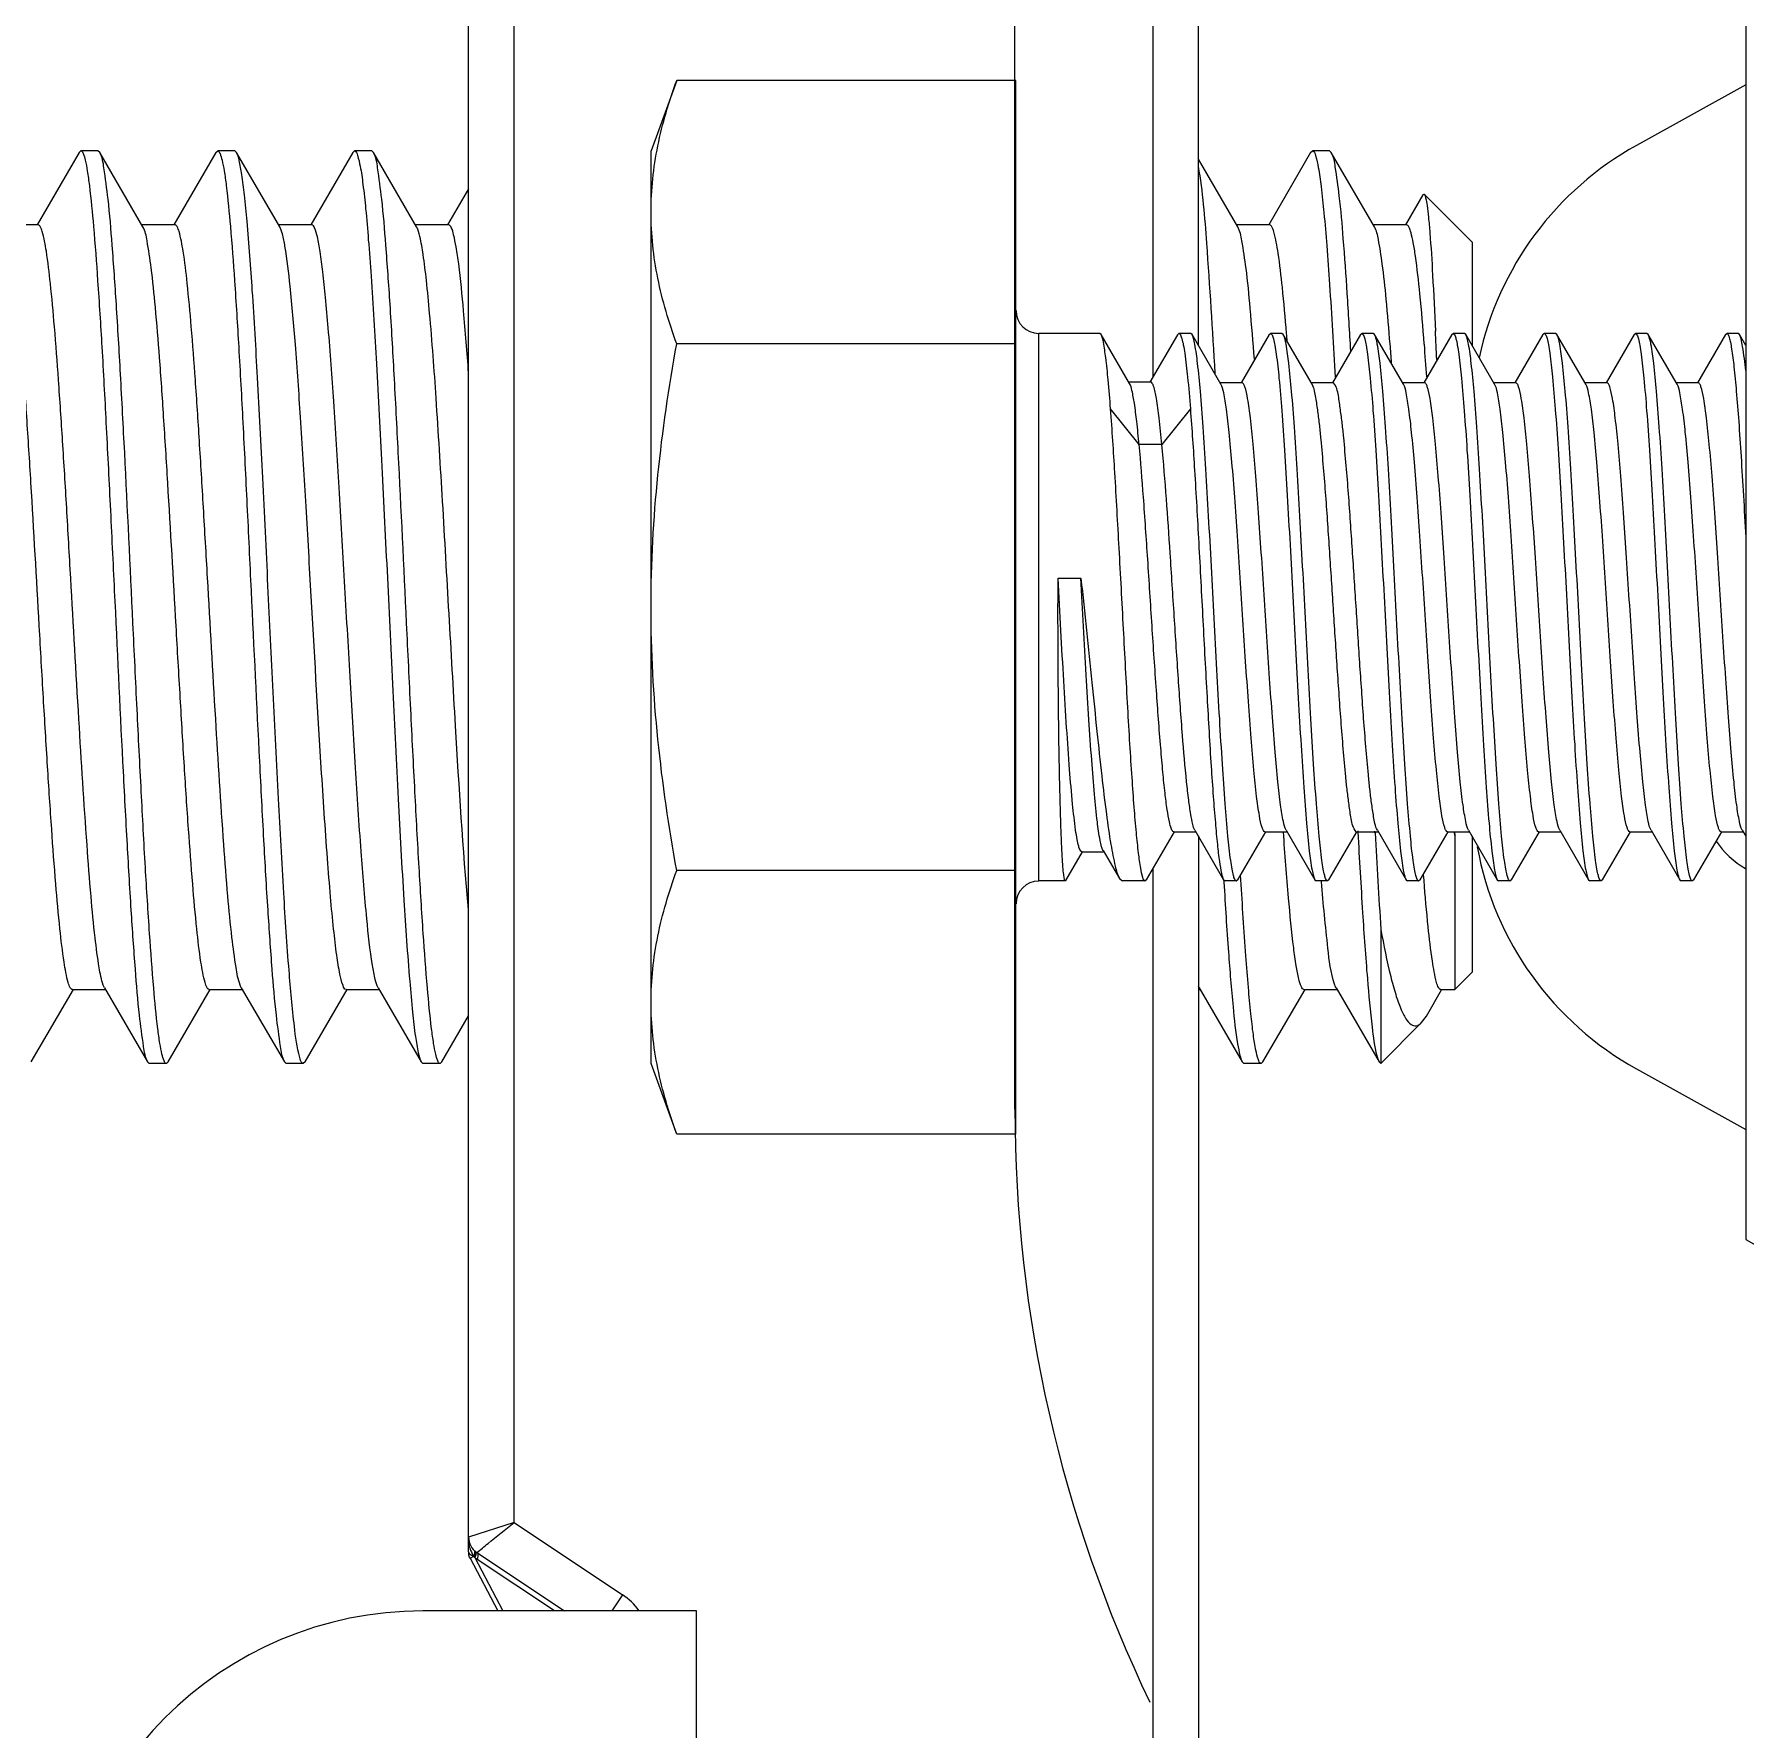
# Model space of a CAD drawing. Extents: x 27938 to 650306, y -92720 to 1524912.
# Drawn here: x 297421.3 to 297588.3, y 822483.6 to 822649 of the extents above; entities that cross this region are included whole.
import ezdxf

# ---------------------------------------------------------------- set-up
doc = ezdxf.new("R2010")
doc.units = 0
doc.header["$LTSCALE"] = 1000
doc.header["$MEASUREMENT"] = 0

msp = doc.modelspace()

# ---------------------------------------------------------------- linework, layer by layer
at = {"linetype": 'Continuous'}
for p, q in [((297534.89, 822618.6), (297534.89, 822744.34)), ((297516.99, 822544.12), (297516.99, 822716.43)), ((297530.44, 822699.85), (297530.44, 822615.51)), ((297463.71, 822500.97), (297463.71, 822683.77)), ((297468.16, 822503.82), (297468.16, 822682.34)), ((297588.27, 822654.73), (297588.27, 822531.44)), ((297484.01, 822644.45), (297481.5, 822637.57)), ((297517.09, 822644.45), (297484.01, 822644.45)), ((297517.09, 822541.71), (297517.09, 822644.45)), ((297588.27, 822644.02), (297577.62, 822638.11)), ((297425.72, 822637.42), (297421.63, 822630.36)), ((297425.72, 822637.42), (297425.89, 822637.57)), ((297427.56, 822637.57), (297425.89, 822637.57)), ((297427.56, 822637.57), (297425.89, 822637.57)), ((297425.89, 822637.57), (297425.92, 822637.57)), ((297427.74, 822637.42), (297427.56, 822637.57)), ((297431.95, 822630.18), (297427.74, 822637.42)), ((297439.06, 822637.42), (297434.97, 822630.36)), ((297439.06, 822637.42), (297439.24, 822637.57)), ((297440.91, 822637.57), (297439.24, 822637.57)), ((297440.91, 822637.57), (297439.24, 822637.57)), ((297439.24, 822637.57), (297439.26, 822637.57)), ((297441.08, 822637.42), (297440.91, 822637.57)), ((297445.29, 822630.18), (297441.08, 822637.42)), ((297452.41, 822637.42), (297448.32, 822630.36)), ((297452.41, 822637.42), (297452.58, 822637.57)), ((297454.26, 822637.57), (297452.58, 822637.57)), ((297454.26, 822637.57), (297452.58, 822637.57)), ((297452.58, 822637.57), (297452.61, 822637.57)), ((297454.43, 822637.42), (297454.26, 822637.57)), ((297458.64, 822630.18), (297454.43, 822637.42)), ((297481.5, 822548.59), (297481.5, 822637.57)), ((297538.72, 822630.18), (297534.89, 822636.77)), ((297545.83, 822637.42), (297541.74, 822630.36)), ((297545.83, 822637.42), (297546.01, 822637.57)), ((297547.68, 822637.57), (297546.01, 822637.57)), ((297547.68, 822637.57), (297546.01, 822637.57)), ((297546.01, 822637.57), (297546.03, 822637.57)), ((297547.85, 822637.42), (297547.68, 822637.57)), ((297552.06, 822630.18), (297547.85, 822637.42)), ((297463.71, 822633.88), (297461.66, 822630.36)), ((297556.79, 822633.29), (297555.09, 822630.36)), ((297556.79, 822633.29), (297556.91, 822633.34)), ((297561.58, 822628.67), (297556.91, 822633.34)), ((297421.73, 822630.36), (297418.5, 822630.36)), ((297435.08, 822630.36), (297431.84, 822630.36)), ((297448.42, 822630.36), (297445.19, 822630.36)), ((297461.77, 822630.36), (297458.54, 822630.36)), ((297541.85, 822630.36), (297538.61, 822630.36)), ((297555.19, 822630.36), (297551.96, 822630.36)), ((297561.58, 822628.67), (297561.58, 822618.6)), ((297525.28, 822619.77), (297519.32, 822619.77)), ((297525.28, 822619.77), (297519.32, 822619.77)), ((297519.32, 822566.39), (297519.32, 822619.77)), ((297525.39, 822619.68), (297525.28, 822619.77)), ((297532.84, 822619.64), (297532.99, 822619.77)), ((297534.14, 822619.77), (297532.99, 822619.77)), ((297534.14, 822619.77), (297532.99, 822619.77)), ((297534.27, 822619.66), (297534.14, 822619.77)), ((297541.79, 822619.66), (297541.92, 822619.77)), ((297543.04, 822619.77), (297541.92, 822619.77)), ((297543.04, 822619.77), (297541.92, 822619.77)), ((297543.17, 822619.66), (297543.04, 822619.77)), ((297550.69, 822619.66), (297550.82, 822619.77)), ((297551.94, 822619.77), (297550.82, 822619.77)), ((297551.94, 822619.77), (297550.82, 822619.77)), ((297552.07, 822619.66), (297551.94, 822619.77)), ((297559.59, 822619.66), (297559.72, 822619.77)), ((297560.83, 822619.77), (297559.72, 822619.77)), ((297560.83, 822619.77), (297559.72, 822619.77)), ((297560.96, 822619.66), (297560.83, 822619.77)), ((297568.49, 822619.66), (297568.59, 822619.77)), ((297568.59, 822619.77), (297568.62, 822619.77)), ((297569.73, 822619.77), (297568.62, 822619.77)), ((297569.73, 822619.77), (297568.62, 822619.77)), ((297569.86, 822619.66), (297569.73, 822619.77)), ((297577.38, 822619.66), (297577.51, 822619.77)), ((297578.63, 822619.77), (297577.51, 822619.77)), ((297578.63, 822619.77), (297577.51, 822619.77)), ((297578.76, 822619.66), (297578.63, 822619.77)), ((297586.28, 822619.66), (297586.41, 822619.77)), ((297587.53, 822619.77), (297586.41, 822619.77)), ((297587.53, 822619.77), (297586.41, 822619.77)), ((297587.66, 822619.66), (297587.53, 822619.77)), ((297517.09, 822618.77), (297484.01, 822618.77)), ((297528.18, 822614.9), (297525.39, 822619.68)), ((297532.84, 822619.64), (297530.16, 822615.04)), ((297537.08, 822614.83), (297534.27, 822619.66)), ((297541.79, 822619.66), (297539.07, 822614.97)), ((297545.98, 822614.83), (297543.17, 822619.66)), ((297550.69, 822619.66), (297547.97, 822614.97)), ((297554.88, 822614.83), (297552.07, 822619.66)), ((297559.59, 822619.66), (297556.87, 822614.97)), ((297563.78, 822614.83), (297560.96, 822619.66)), ((297568.49, 822619.66), (297565.76, 822614.97)), ((297572.67, 822614.83), (297569.86, 822619.66)), ((297577.38, 822619.66), (297574.66, 822614.97)), ((297581.57, 822614.83), (297578.76, 822619.66)), ((297586.28, 822619.66), (297583.56, 822614.97)), ((297588.27, 822618.6), (297587.66, 822619.66)), ((297530.24, 822615.04), (297528.1, 822615.04)), ((297539.15, 822614.97), (297537, 822614.97)), ((297548.05, 822614.97), (297545.9, 822614.97)), ((297556.95, 822614.97), (297554.8, 822614.97)), ((297565.84, 822614.97), (297563.7, 822614.97)), ((297574.74, 822614.97), (297572.59, 822614.97)), ((297583.64, 822614.97), (297581.49, 822614.97)), ((297529.11, 822608.94), (297526.32, 822612.42)), ((297534.1, 822612.42), (297531.33, 822608.94)), ((297531.33, 822608.94), (297529.11, 822608.94)), ((297521.21, 822595.91), (297523.43, 822595.91)), ((297534.54, 822571.33), (297537.35, 822566.5)), ((297543.44, 822571.33), (297546.24, 822566.5)), ((297552.34, 822571.33), (297555.14, 822566.5)), ((297561.24, 822571.33), (297564.04, 822566.5)), ((297570.13, 822571.33), (297572.94, 822566.5)), ((297579.03, 822571.33), (297581.83, 822566.5)), ((297587.93, 822571.33), (297588.27, 822570.74)), ((297529.82, 822566.5), (297532.56, 822571.19)), ((297532.48, 822571.19), (297534.62, 822571.19)), ((297534.89, 822570.74), (297534.89, 822441.82)), ((297538.72, 822566.5), (297541.45, 822571.19)), ((297541.37, 822571.19), (297543.52, 822571.19)), ((297547.62, 822566.5), (297550.35, 822571.19)), ((297550.27, 822571.19), (297552.42, 822571.19)), ((297550.43, 822571.26), (297550.44, 822571.13)), ((297552.11, 822571.09), (297552.11, 822571.24)), ((297556.51, 822566.5), (297559.25, 822571.19)), ((297559.17, 822571.19), (297561.32, 822571.19)), ((297559.89, 822570.82), (297559.86, 822571.17)), ((297559.87, 822571.2), (297559.89, 822570.82)), ((297559.89, 822570.82), (297559.89, 822555.8)), ((297561.58, 822570.74), (297561.58, 822557.49)), ((297565.41, 822566.5), (297568.15, 822571.19)), ((297568.07, 822571.19), (297570.21, 822571.19)), ((297574.31, 822566.5), (297577.04, 822571.19)), ((297576.96, 822571.19), (297579.11, 822571.19)), ((297583.21, 822566.5), (297585.94, 822571.19)), ((297585.86, 822571.19), (297588.01, 822571.19)), ((297521.95, 822566.42), (297523.59, 822569.24)), ((297523.51, 822569.24), (297525.66, 822569.24)), ((297525.59, 822569.37), (297527.19, 822566.63)), ((297517.09, 822567.4), (297484.01, 822567.4)), ((297521.91, 822566.39), (297519.32, 822566.39)), ((297521.91, 822566.39), (297519.32, 822566.39)), ((297521.95, 822566.42), (297521.91, 822566.39)), ((297527.19, 822566.63), (297527.47, 822566.39)), ((297529.69, 822566.39), (297527.47, 822566.39)), ((297529.69, 822566.39), (297527.47, 822566.39)), ((297529.82, 822566.5), (297529.69, 822566.39)), ((297530.44, 822567.56), (297530.44, 822437.38)), ((297537.35, 822566.5), (297537.48, 822566.39)), ((297537.36, 822566.49), (297537.37, 822566.38)), ((297537.37, 822566.38), (297537.37, 822566.26)), ((297538.59, 822566.39), (297537.48, 822566.39)), ((297538.59, 822566.39), (297537.48, 822566.39)), ((297538.72, 822566.5), (297538.59, 822566.39)), ((297539.03, 822566.49), (297539, 822566.94)), ((297546.24, 822566.5), (297546.37, 822566.39)), ((297547.49, 822566.39), (297546.37, 822566.39)), ((297547.49, 822566.39), (297546.37, 822566.39)), ((297546.88, 822566.31), (297546.88, 822566.39)), ((297547.62, 822566.5), (297547.49, 822566.39)), ((297555.14, 822566.5), (297555.27, 822566.39)), ((297556.38, 822566.39), (297555.27, 822566.39)), ((297556.38, 822566.39), (297555.27, 822566.39)), ((297556.51, 822566.5), (297556.38, 822566.39)), ((297556.89, 822566.42), (297556.84, 822566.97)), ((297564.04, 822566.5), (297564.17, 822566.39)), ((297565.28, 822566.39), (297564.17, 822566.39)), ((297565.28, 822566.39), (297564.17, 822566.39)), ((297565.41, 822566.5), (297565.28, 822566.39)), ((297572.94, 822566.5), (297573.07, 822566.39)), ((297574.18, 822566.39), (297573.07, 822566.39)), ((297574.18, 822566.39), (297573.07, 822566.39)), ((297574.31, 822566.5), (297574.18, 822566.39)), ((297581.83, 822566.5), (297581.96, 822566.39)), ((297583.08, 822566.39), (297581.96, 822566.39)), ((297583.08, 822566.39), (297581.96, 822566.39)), ((297583.21, 822566.5), (297583.08, 822566.39)), ((297552.68, 822561.66), (297552.68, 822548.59)), ((297561.58, 822557.49), (297559.89, 822555.8)), ((297421.06, 822548.74), (297425.17, 822555.8)), ((297425.07, 822555.8), (297428.3, 822555.8)), ((297428.19, 822555.98), (297428.08, 822556.23)), ((297428.19, 822555.98), (297432.39, 822548.75)), ((297434.41, 822548.74), (297438.52, 822555.8)), ((297438.41, 822555.8), (297441.65, 822555.8)), ((297441.54, 822555.98), (297441.42, 822556.24)), ((297441.54, 822555.98), (297445.74, 822548.75)), ((297447.76, 822548.74), (297451.86, 822555.8)), ((297451.76, 822555.8), (297454.99, 822555.8)), ((297454.89, 822555.98), (297459.08, 822548.75)), ((297534.96, 822555.98), (297534.89, 822556.14)), ((297534.89, 822555.8), (297535.07, 822555.8)), ((297534.96, 822555.98), (297539.16, 822548.75)), ((297541.18, 822548.74), (297545.29, 822555.8)), ((297545.18, 822555.8), (297548.42, 822555.8)), ((297548.31, 822555.98), (297552.51, 822548.75)), ((297557.12, 822553.2), (297558.61, 822555.76)), ((297558.53, 822555.8), (297559.89, 822555.8)), ((297558.61, 822555.76), (297558.63, 822555.8)), ((297461.1, 822548.74), (297463.71, 822553.22)), ((297556.66, 822552.57), (297557.12, 822553.2)), ((297556.66, 822552.57), (297552.68, 822548.59)), ((297432.39, 822548.75), (297432.56, 822548.59)), ((297434.24, 822548.59), (297432.56, 822548.59)), ((297434.24, 822548.59), (297432.56, 822548.59)), ((297434.24, 822548.59), (297434.21, 822548.6)), ((297434.41, 822548.74), (297434.24, 822548.59)), ((297445.74, 822548.75), (297445.91, 822548.59)), ((297447.58, 822548.59), (297445.91, 822548.59)), ((297447.58, 822548.59), (297445.91, 822548.59)), ((297447.76, 822548.74), (297447.58, 822548.59)), ((297459.08, 822548.75), (297459.26, 822548.59)), ((297460.93, 822548.59), (297459.26, 822548.59)), ((297460.93, 822548.59), (297459.26, 822548.59)), ((297460.93, 822548.59), (297460.9, 822548.6)), ((297461.1, 822548.74), (297460.93, 822548.59)), ((297484.01, 822541.71), (297481.5, 822548.59)), ((297539.16, 822548.75), (297539.33, 822548.59)), ((297541.01, 822548.59), (297539.33, 822548.59)), ((297541.01, 822548.59), (297539.33, 822548.59)), ((297541.01, 822548.59), (297540.98, 822548.6)), ((297541.18, 822548.74), (297541.01, 822548.59)), ((297552.51, 822548.75), (297552.68, 822548.59)), ((297577.62, 822548.05), (297588.27, 822542.15)), ((297517.09, 822541.71), (297484.01, 822541.71)), ((297588.27, 822531.44), (297695.04, 822469.79)), ((297468.16, 822503.82), (297463.71, 822502.39)), ((297468.16, 822503.82), (297478.73, 822496.77)), ((297463.86, 822500.34), (297464.22, 822500.53)), ((297463.86, 822500.34), (297466.57, 822495.21)), ((297463.99, 822500.64), (297464.07, 822500.6)), ((297464.07, 822500.6), (297464.18, 822500.56)), ((297464.28, 822500.8), (297464.18, 822500.56)), ((297464.22, 822500.53), (297464.18, 822500.56)), ((297464.31, 822500.77), (297464.22, 822500.53)), ((297464.31, 822500.41), (297464.22, 822500.53)), ((297464.4, 822500.68), (297464.31, 822500.41)), ((297464.31, 822500.41), (297467.06, 822495.21)), ((297464.5, 822500.91), (297473.05, 822495.21)), ((297464.62, 822500.53), (297464.56, 822500.22)), ((297472.08, 822495.21), (297464.56, 822500.22)), ((297478.73, 822496.77), (297477.69, 822495.21)), ((297485.95, 822495.21), (297459.26, 822495.21)), ((297485.95, 822472.97), (297485.95, 822495.21))]:
    msp.add_line(p, q, dxfattribs=at)
for centre, radius, start, end in [((297592.72, 822610.88), 31.14, 119, 167.8939), ((296809.19, 822575.46), 741.78, 3.29205, 3.72682), ((297519.32, 822622), 2.22, 180, 270), ((297532.99, 822619.69), 0.0861, 84.1854, 89.9947), ((297541.92, 822619.7), 0.076, 79.0043, 89.9604), ((297213.23, 822592.82), 331.36, 4.5387, 4.6656), ((297550.82, 822619.7), 0.0761, 78.9113, 89.9594), ((296666.59, 822579.21), 892.35, 2.44216, 2.62087), ((297559.72, 822619.7), 0.076, 78.9914, 89.9603), ((297577.51, 822619.7), 0.076, 78.9891, 89.9603), ((297586.41, 822619.7), 0.076, 78.9741, 89.9601), ((297140.15, 822586.31), 414.71, 4.2321, 4.4817), ((297106.47, 822583.48), 451.83, 4.0698, 4.4728), ((298262.56, 822609.12), 711.46, 183.06383, 183.82448), ((297592.72, 822575.29), 31.14, 190.3451, 241), ((297592.72, 822575.29), 8.9, 214.3268, 239.8898), ((297519.32, 822564.16), 2.22, 90, 180), ((297529.69, 822566.47), 0.0759, 259.6399, 269.9669), ((297538.59, 822566.47), 0.076, 259.2241, 269.9627), ((297547.49, 822566.47), 0.076, 259.0953, 269.9614), ((297556.38, 822566.47), 0.076, 259.2557, 269.963), ((297565.28, 822566.47), 0.076, 259.0989, 269.9614), ((297574.18, 822566.47), 0.076, 259.2688, 269.9632), ((297583.08, 822566.47), 0.076, 259.1048, 269.9615), ((297650.53, 822544.12), 133.54, 180, 205.649), ((297465.49, 822502.39), 1.78, 180, 236.3099), ((297464.35, 822501.37), 0.82, 235.7183, 238.8209), ((297466.8, 822502.13), 3.05, 200.3577, 204.6837), ((297464.44, 822501.52), 0.99, 238.8616, 242.9131), ((297466.52, 822502), 2.74, 204.7071, 208.0118), ((297466.31, 822501.89), 2.51, 208.005, 212.0404), ((297466.28, 822502.8), 3.1, 230.5794, 236.3228), ((297475.27, 822491.59), 6.23, 35.8764, 56.3099), ((297459.26, 822459.62), 35.59, 90, 180)]:
    msp.add_arc(centre, radius, start, end, dxfattribs=at)
for points, knots in [([(297481.5, 822631.61), (297481.5, 822633.77), (297481.98, 822638.16), (297483.25, 822642.37), (297484.01, 822644.45)], [0, 0, 0, 0, 0.493589, 1, 1, 1, 1]), ([(297425.92, 822637.57), (297426.02, 822637.54), (297426.19, 822637.18), (297426.36, 822636.56), (297426.55, 822635.49), (297426.84, 822633.35), (297427.18, 822629.77), (297427.57, 822624.53), (297427.97, 822618.15), (297428.36, 822610.86), (297428.76, 822602.93), (297429.29, 822591.91), (297429.8, 822581.01), (297430.35, 822570.64), (297430.74, 822563.89), (297431.14, 822558.2), (297431.49, 822553.74), (297431.91, 822550.77), (297432.13, 822549.19), (297432.39, 822548.75)], [0, 0, 0, 0, 0.003611, 0.011258, 0.023209, 0.039422, 0.084107, 0.143792, 0.216356, 0.299194, 0.389317, 0.483473, 0.670291, 0.756211, 0.832929, 0.897688, 0.948175, 0.982622, 1, 1, 1, 1]), ([(297434.21, 822548.6), (297434.11, 822548.62), (297433.94, 822548.98), (297433.77, 822549.6), (297433.57, 822550.67), (297433.28, 822552.81), (297432.94, 822556.39), (297432.56, 822561.63), (297432.16, 822568.01), (297431.77, 822575.3), (297431.37, 822583.24), (297430.84, 822594.26), (297430.33, 822605.16), (297429.78, 822615.53), (297429.39, 822622.28), (297428.99, 822627.97), (297428.64, 822632.42), (297428.21, 822635.4), (297428, 822636.97), (297427.74, 822637.42)], [0, 0, 0, 0, 0.003604, 0.011244, 0.023189, 0.039398, 0.084082, 0.143773, 0.216344, 0.299191, 0.38933, 0.483504, 0.670341, 0.756264, 0.832985, 0.897741, 0.948217, 0.982646, 1, 1, 1, 1]), ([(297439.26, 822637.57), (297439.37, 822637.54), (297439.53, 822637.18), (297439.7, 822636.56), (297439.9, 822635.49), (297440.19, 822633.35), (297440.53, 822629.78), (297440.92, 822624.53), (297441.31, 822618.15), (297441.71, 822610.86), (297442.1, 822602.93), (297442.63, 822591.91), (297443.15, 822581.01), (297443.69, 822570.64), (297444.08, 822563.89), (297444.48, 822558.2), (297444.84, 822553.75), (297445.26, 822550.77), (297445.48, 822549.19), (297445.74, 822548.75)], [0, 0, 0, 0, 0.003611, 0.011257, 0.023207, 0.039418, 0.084101, 0.143787, 0.21635, 0.299185, 0.389306, 0.483463, 0.670281, 0.756199, 0.832917, 0.897679, 0.948171, 0.982621, 1, 1, 1, 1]), ([(297445.17, 822574.4), (297444.8, 822581.32), (297444.31, 822591.75), (297443.65, 822605.45), (297443.16, 822615.05), (297442.67, 822623.39), (297442.25, 822629.33), (297441.88, 822633.09), (297441.64, 822635.08), (297441.39, 822636.46), (297441.22, 822637.19), (297441.08, 822637.42)], [0, 0, 0, 0, 0.329141, 0.495694, 0.6508, 0.785583, 0.892349, 0.93326, 0.965064, 0.987355, 1, 1, 1, 1]), ([(297452.61, 822637.57), (297452.77, 822637.53), (297452.95, 822636.89), (297453.2, 822635.9), (297453.44, 822634.09), (297453.7, 822631.72), (297453.95, 822628.73), (297454.32, 822623.71), (297454.76, 822616.34), (297455.27, 822606.53), (297455.79, 822595.9), (297456.3, 822585.09), (297456.66, 822577.9), (297456.84, 822574.4)], [0, 0, 0, 0, 0.007665, 0.025364, 0.053379, 0.091388, 0.138842, 0.195022, 0.330009, 0.488072, 0.659495, 0.833705, 1, 1, 1, 1]), ([(297460.9, 822548.6), (297460.8, 822548.62), (297460.63, 822548.98), (297460.46, 822549.6), (297460.27, 822550.67), (297459.98, 822552.81), (297459.64, 822556.39), (297459.25, 822561.63), (297458.86, 822568.01), (297458.46, 822575.3), (297458.06, 822583.24), (297457.53, 822594.26), (297457.02, 822605.16), (297456.47, 822615.53), (297456.09, 822622.28), (297455.68, 822627.97), (297455.33, 822632.42), (297454.91, 822635.4), (297454.69, 822636.97), (297454.43, 822637.42)], [0, 0, 0, 0, 0.003605, 0.011247, 0.023192, 0.039401, 0.084084, 0.143773, 0.216344, 0.299192, 0.389326, 0.483496, 0.670337, 0.756261, 0.832979, 0.897736, 0.948215, 0.982646, 1, 1, 1, 1]), ([(297546.03, 822637.57), (297546.2, 822637.53), (297546.39, 822636.84), (297546.64, 822635.78), (297546.89, 822633.85), (297547.16, 822631.33), (297547.42, 822628.14), (297547.81, 822622.8), (297548.06, 822618.52), (297548.22, 822615.5)], [0, 0, 0, 0, 0.023099, 0.076921, 0.162181, 0.277789, 0.421938, 0.592279, 1, 1, 1, 1]), ([(297549.41, 822623.67), (297549.29, 822625.46), (297549.06, 822628.63), (297548.72, 822632.77), (297548.31, 822635.53), (297548.1, 822637), (297547.85, 822637.42)], [0, 0, 0, 0, 0.387565, 0.689151, 0.895137, 1, 1, 1, 1]), ([(297536.53, 822615.88), (297536.29, 822620.12), (297535.84, 822626.85), (297535.34, 822633.6), (297534.89, 822636.07)], [0, 0, 0, 0, 0.628544, 1, 1, 1, 1]), ([(297556.91, 822633.34), (297557, 822633.25), (297557.08, 822632.86), (297557.22, 822632.13), (297557.34, 822630.98), (297557.54, 822628.73), (297557.76, 822625.02), (297557.92, 822621.83), (297558.01, 822620.01)], [0, 0, 0, 0, 0.027491, 0.083885, 0.169406, 0.283463, 0.592757, 1, 1, 1, 1]), ([(297484.01, 822618.77), (297483.25, 822620.85), (297481.98, 822625.06), (297481.5, 822629.45), (297481.5, 822631.61)], [0, 0, 0, 0, 0.506411, 1, 1, 1, 1]), ([(297425.07, 822555.8), (297424.98, 822555.8), (297424.78, 822556.06), (297424.52, 822556.92), (297424.17, 822558.89), (297423.8, 822562.07), (297423.41, 822566.41), (297423.02, 822571.69), (297422.63, 822577.75), (297422.23, 822584.35), (297421.7, 822593.57), (297421.19, 822602.71), (297420.64, 822611.44), (297420.25, 822617.15), (297419.86, 822621.98), (297419.49, 822625.8), (297419.09, 822628.39), (297418.84, 822629.77), (297418.6, 822630.18)], [0, 0, 0, 0, 0.003516, 0.010771, 0.037949, 0.081609, 0.140308, 0.211978, 0.294061, 0.383613, 0.477416, 0.664254, 0.750571, 0.827952, 0.893624, 0.945254, 0.981055, 1, 1, 1, 1]), ([(297428.08, 822556.23), (297427.88, 822556.78), (297427.6, 822558.32), (297427.22, 822561.21), (297426.85, 822565.2), (297426.3, 822572.31), (297425.66, 822582.65), (297425.04, 822593.62), (297424.52, 822602.66), (297424.13, 822609.1), (297423.74, 822614.99), (297423.36, 822620.11), (297422.97, 822624.31), (297422.62, 822627.38), (297422.27, 822629.28), (297422.01, 822630.11), (297421.82, 822630.36), (297421.73, 822630.36)], [0, 0, 0, 0, 0.023312, 0.06278, 0.117199, 0.184734, 0.349474, 0.534403, 0.626505, 0.71409, 0.794123, 0.863837, 0.92083, 0.96317, 0.989516, 0.99656, 1, 1, 1, 1]), ([(297438.41, 822555.8), (297438.33, 822555.8), (297438.13, 822556.06), (297437.87, 822556.92), (297437.51, 822558.89), (297437.15, 822562.07), (297436.76, 822566.41), (297436.37, 822571.69), (297435.97, 822577.75), (297435.58, 822584.35), (297435.05, 822593.57), (297434.53, 822602.71), (297433.99, 822611.44), (297433.6, 822617.15), (297433.2, 822621.98), (297432.84, 822625.8), (297432.43, 822628.39), (297432.19, 822629.77), (297431.95, 822630.18)], [0, 0, 0, 0, 0.003516, 0.010771, 0.037949, 0.081609, 0.140308, 0.211978, 0.294061, 0.383613, 0.477416, 0.664254, 0.750572, 0.827952, 0.893624, 0.945254, 0.981055, 1, 1, 1, 1]), ([(297441.42, 822556.24), (297441.22, 822556.79), (297440.95, 822558.34), (297440.57, 822561.23), (297440.19, 822565.24), (297439.64, 822572.34), (297439, 822582.69), (297438.38, 822593.65), (297437.86, 822602.69), (297437.47, 822609.13), (297437.09, 822615.01), (297436.7, 822620.12), (297436.32, 822624.31), (297435.96, 822627.39), (297435.61, 822629.28), (297435.35, 822630.11), (297435.16, 822630.36), (297435.08, 822630.36)], [0, 0, 0, 0, 0.02345, 0.063033, 0.11754, 0.185131, 0.349903, 0.534772, 0.62682, 0.714344, 0.794313, 0.863966, 0.920906, 0.963205, 0.989525, 0.996562, 1, 1, 1, 1]), ([(297449.34, 822577.42), (297448.98, 822583.18), (297448.5, 822591.85), (297447.84, 822603.24), (297447.35, 822611.25), (297446.87, 822618.23), (297446.39, 822623.79), (297445.98, 822627.4), (297445.6, 822629.32), (297445.42, 822629.97), (297445.29, 822630.18)], [0, 0, 0, 0, 0.326529, 0.491938, 0.646319, 0.780991, 0.888404, 0.962618, 0.986009, 1, 1, 1, 1]), ([(297452.68, 822577.42), (297452.49, 822580.38), (297452.14, 822586.44), (297451.62, 822595.55), (297451.11, 822604.5), (297450.59, 822612.74), (297450.15, 822618.93), (297449.78, 822623.13), (297449.51, 822625.62), (297449.27, 822627.57), (297449, 822629.05), (297448.8, 822629.86), (297448.55, 822630.36), (297448.42, 822630.36)], [0, 0, 0, 0, 0.167056, 0.342036, 0.51408, 0.67247, 0.807366, 0.863327, 0.910435, 0.947987, 0.975456, 0.992576, 1, 1, 1, 1]), ([(297463.71, 822563.6), (297463.15, 822569.56), (297462.57, 822579.17), (297461.8, 822592.44), (297461.2, 822603.1), (297460.6, 822612.87), (297460.08, 822620.06), (297459.63, 822624.72), (297459.33, 822627.23), (297459.03, 822628.97), (297458.81, 822629.89), (297458.64, 822630.18)], [0, 0, 0, 0, 0.268555, 0.432232, 0.596778, 0.747731, 0.871839, 0.920321, 0.958291, 0.984973, 1, 1, 1, 1]), ([(297463.71, 822615.9), (297463.56, 822617.93), (297463.29, 822621.48), (297462.88, 822625.59), (297462.54, 822628.05), (297462.29, 822629.28), (297462.11, 822629.96), (297461.88, 822630.36), (297461.77, 822630.36)], [0, 0, 0, 0, 0.41482, 0.72823, 0.841797, 0.924784, 0.976685, 1, 1, 1, 1]), ([(297540.35, 822617.26), (297540.22, 822618.91), (297539.98, 822621.87), (297539.62, 822625.74), (297539.21, 822628.37), (297538.96, 822629.77), (297538.72, 822630.18)], [0, 0, 0, 0, 0.381754, 0.681975, 0.890091, 1, 1, 1, 1]), ([(297543.49, 822619.78), (297543.37, 822621.28), (297543.13, 822623.9), (297542.76, 822627.18), (297542.4, 822629.21), (297542.13, 822630.09), (297541.94, 822630.36), (297541.85, 822630.36)], [0, 0, 0, 0, 0.418158, 0.729515, 0.923411, 0.975112, 1, 1, 1, 1]), ([(297553.58, 822618.72), (297553.47, 822620.18), (297553.24, 822622.8), (297552.9, 822626.23), (297552.52, 822628.57), (297552.28, 822629.81), (297552.06, 822630.18)], [0, 0, 0, 0, 0.38118, 0.680309, 0.888233, 1, 1, 1, 1]), ([(297556.92, 822618.72), (297556.79, 822620.36), (297556.55, 822623.23), (297556.18, 822626.55), (297555.88, 822628.52), (297555.66, 822629.5), (297555.5, 822630.06), (297555.29, 822630.36), (297555.19, 822630.36)], [0, 0, 0, 0, 0.417353, 0.72929, 0.841771, 0.92395, 0.975651, 1, 1, 1, 1]), ([(297533, 822619.77), (297533.06, 822619.77), (297533.19, 822619.57), (297533.3, 822619.21), (297533.44, 822618.59), (297533.64, 822617.35), (297533.87, 822615.27), (297534.02, 822613.46), (297534.1, 822612.42)], [0, 0, 0, 0, 0.025999, 0.078741, 0.161216, 0.273457, 0.583864, 1, 1, 1, 1]), ([(297541.94, 822619.77), (297542, 822619.76), (297542.12, 822619.55), (297542.23, 822619.18), (297542.36, 822618.54), (297542.56, 822617.27), (297542.78, 822615.14), (297543.04, 822612.01), (297543.3, 822608.21), (297543.56, 822603.85), (297543.83, 822599.11), (297544.09, 822594.16), (297544.36, 822589.16), (297544.62, 822584.31), (297544.88, 822579.77), (297545.15, 822575.71), (297545.4, 822572.27), (297545.66, 822569.58), (297545.88, 822567.86), (297546.08, 822566.93), (297546.18, 822566.61), (297546.24, 822566.5)], [0, 0, 0, 0, 0.003711, 0.011336, 0.02321, 0.039312, 0.083698, 0.143015, 0.215173, 0.297594, 0.387327, 0.481159, 0.575721, 0.667617, 0.753551, 0.830448, 0.895556, 0.946563, 0.981704, 0.992971, 1, 1, 1, 1]), ([(297550.84, 822619.77), (297550.9, 822619.76), (297551.02, 822619.55), (297551.13, 822619.18), (297551.26, 822618.54), (297551.45, 822617.27), (297551.68, 822615.14), (297551.94, 822612.01), (297552.2, 822608.2), (297552.46, 822603.85), (297552.73, 822599.11), (297552.99, 822594.15), (297553.25, 822589.16), (297553.52, 822584.3), (297553.78, 822579.77), (297554.04, 822575.71), (297554.3, 822572.27), (297554.56, 822569.58), (297554.78, 822567.86), (297554.98, 822566.93), (297555.08, 822566.61), (297555.14, 822566.5)], [0, 0, 0, 0, 0.003714, 0.011343, 0.023221, 0.039327, 0.08372, 0.14304, 0.215198, 0.297619, 0.387351, 0.481178, 0.575732, 0.667622, 0.753555, 0.83045, 0.895556, 0.946562, 0.981703, 0.992971, 1, 1, 1, 1]), ([(297559.73, 822619.77), (297559.8, 822619.76), (297559.92, 822619.55), (297560.03, 822619.18), (297560.16, 822618.54), (297560.35, 822617.27), (297560.58, 822615.14), (297560.84, 822612.01), (297561.1, 822608.2), (297561.36, 822603.85), (297561.62, 822599.11), (297561.89, 822594.16), (297562.15, 822589.16), (297562.42, 822584.3), (297562.68, 822579.77), (297562.94, 822575.71), (297563.2, 822572.27), (297563.46, 822569.58), (297563.68, 822567.86), (297563.88, 822566.93), (297563.98, 822566.61), (297564.04, 822566.5)], [0, 0, 0, 0, 0.003711, 0.011337, 0.023212, 0.039314, 0.0837, 0.143018, 0.215176, 0.297599, 0.387332, 0.481164, 0.575726, 0.667621, 0.753554, 0.830449, 0.895556, 0.946563, 0.981704, 0.992971, 1, 1, 1, 1]), ([(297568.62, 822619.77), (297568.68, 822619.77), (297568.81, 822619.58), (297568.91, 822619.23), (297569.05, 822618.61), (297569.23, 822617.37), (297569.46, 822615.26), (297569.72, 822612.15), (297569.98, 822608.36), (297570.25, 822604.01), (297570.51, 822599.26), (297570.78, 822594.29), (297571.04, 822589.28), (297571.31, 822584.4), (297571.57, 822579.84), (297571.83, 822575.76), (297572.09, 822572.3), (297572.35, 822569.6), (297572.57, 822567.86), (297572.77, 822566.93), (297572.87, 822566.61), (297572.94, 822566.5)], [0, 0, 0, 0, 0.003386, 0.010605, 0.022094, 0.037845, 0.081651, 0.140562, 0.21249, 0.294853, 0.384679, 0.47873, 0.573605, 0.66588, 0.752224, 0.829521, 0.894986, 0.946281, 0.981617, 0.992941, 1, 1, 1, 1]), ([(297577.53, 822619.77), (297577.59, 822619.76), (297577.71, 822619.55), (297577.82, 822619.18), (297577.95, 822618.54), (297578.14, 822617.27), (297578.37, 822615.14), (297578.63, 822612.01), (297578.89, 822608.2), (297579.15, 822603.85), (297579.42, 822599.11), (297579.68, 822594.16), (297579.95, 822589.16), (297580.21, 822584.3), (297580.47, 822579.77), (297580.74, 822575.71), (297580.99, 822572.27), (297581.25, 822569.58), (297581.47, 822567.86), (297581.67, 822566.93), (297581.77, 822566.61), (297581.83, 822566.5)], [0, 0, 0, 0, 0.003711, 0.011337, 0.023212, 0.039315, 0.083701, 0.143019, 0.215177, 0.2976, 0.387333, 0.481165, 0.575727, 0.667621, 0.753554, 0.830449, 0.895556, 0.946563, 0.981704, 0.992971, 1, 1, 1, 1]), ([(297586.43, 822619.77), (297586.48, 822619.76), (297586.58, 822619.61), (297586.68, 822619.33), (297586.79, 822618.86), (297586.95, 822617.91), (297587.15, 822616.32), (297587.37, 822613.96), (297587.6, 822611.04), (297587.82, 822607.65), (297588.05, 822603.88), (297588.2, 822601.24), (297588.27, 822599.88)], [0, 0, 0, 0, 0.007976, 0.023399, 0.047119, 0.079188, 0.167777, 0.287121, 0.434165, 0.605074, 0.795358, 1, 1, 1, 1]), ([(297526.32, 822612.42), (297526.25, 822613.36), (297526.11, 822615.03), (297525.9, 822617.2), (297525.67, 822618.67), (297525.53, 822619.45), (297525.39, 822619.68)], [0, 0, 0, 0, 0.385426, 0.68535, 0.89169, 1, 1, 1, 1]), ([(297538.58, 822566.39), (297538.51, 822566.4), (297538.39, 822566.61), (297538.28, 822566.98), (297538.15, 822567.62), (297537.96, 822568.89), (297537.73, 822571.02), (297537.47, 822574.15), (297537.21, 822577.96), (297536.95, 822582.31), (297536.69, 822587.05), (297536.42, 822592.01), (297536.16, 822597.01), (297535.89, 822601.86), (297535.63, 822606.4), (297535.37, 822610.46), (297535.11, 822613.9), (297534.85, 822616.58), (297534.63, 822618.31), (297534.43, 822619.24), (297534.33, 822619.55), (297534.27, 822619.66)], [0, 0, 0, 0, 0.003704, 0.011323, 0.023191, 0.03929, 0.083673, 0.142993, 0.215158, 0.297591, 0.387338, 0.481186, 0.575764, 0.667671, 0.753614, 0.830513, 0.895616, 0.946611, 0.98173, 0.992985, 1, 1, 1, 1]), ([(297547.47, 822566.39), (297547.41, 822566.4), (297547.29, 822566.61), (297547.18, 822566.99), (297547.05, 822567.62), (297546.86, 822568.89), (297546.63, 822571.02), (297546.37, 822574.15), (297546.11, 822577.96), (297545.85, 822582.31), (297545.58, 822587.05), (297545.32, 822592.01), (297545.06, 822597.01), (297544.79, 822601.86), (297544.53, 822606.4), (297544.27, 822610.46), (297544.01, 822613.9), (297543.75, 822616.58), (297543.53, 822618.31), (297543.33, 822619.24), (297543.23, 822619.55), (297543.17, 822619.66)], [0, 0, 0, 0, 0.003708, 0.011332, 0.023206, 0.03931, 0.083702, 0.143027, 0.215196, 0.297632, 0.387379, 0.481219, 0.575788, 0.66769, 0.753628, 0.830521, 0.895618, 0.946611, 0.98173, 0.992985, 1, 1, 1, 1]), ([(297556.37, 822566.39), (297556.31, 822566.4), (297556.19, 822566.61), (297556.08, 822566.98), (297555.95, 822567.62), (297555.75, 822568.89), (297555.53, 822571.02), (297555.27, 822574.15), (297555.01, 822577.96), (297554.75, 822582.31), (297554.48, 822587.05), (297554.22, 822592.01), (297553.95, 822597.01), (297553.69, 822601.86), (297553.43, 822606.4), (297553.16, 822610.46), (297552.91, 822613.9), (297552.65, 822616.58), (297552.43, 822618.31), (297552.23, 822619.24), (297552.13, 822619.55), (297552.07, 822619.66)], [0, 0, 0, 0, 0.003703, 0.011321, 0.023188, 0.039286, 0.083667, 0.142986, 0.21515, 0.297581, 0.387329, 0.481177, 0.575755, 0.667664, 0.753609, 0.83051, 0.895615, 0.94661, 0.98173, 0.992984, 1, 1, 1, 1]), ([(297565.27, 822566.39), (297565.2, 822566.4), (297565.09, 822566.61), (297564.98, 822566.99), (297564.84, 822567.62), (297564.65, 822568.89), (297564.42, 822571.02), (297564.17, 822574.15), (297563.91, 822577.96), (297563.64, 822582.31), (297563.38, 822587.05), (297563.11, 822592.01), (297562.85, 822597.01), (297562.59, 822601.86), (297562.32, 822606.4), (297562.06, 822610.46), (297561.8, 822613.9), (297561.54, 822616.58), (297561.33, 822618.31), (297561.12, 822619.24), (297561.03, 822619.55), (297560.96, 822619.66)], [0, 0, 0, 0, 0.003708, 0.011332, 0.023206, 0.039309, 0.083701, 0.143026, 0.215196, 0.297631, 0.387378, 0.481219, 0.575788, 0.66769, 0.753628, 0.830521, 0.895618, 0.94661, 0.98173, 0.992985, 1, 1, 1, 1]), ([(297574.17, 822566.39), (297574.1, 822566.4), (297573.98, 822566.61), (297573.87, 822566.98), (297573.74, 822567.62), (297573.55, 822568.89), (297573.32, 822571.02), (297573.06, 822574.15), (297572.8, 822577.96), (297572.54, 822582.31), (297572.28, 822587.05), (297572.01, 822592.01), (297571.75, 822597.01), (297571.48, 822601.86), (297571.22, 822606.4), (297570.96, 822610.46), (297570.7, 822613.9), (297570.44, 822616.58), (297570.22, 822618.31), (297570.02, 822619.24), (297569.92, 822619.55), (297569.86, 822619.66)], [0, 0, 0, 0, 0.003703, 0.01132, 0.023187, 0.039284, 0.083664, 0.142983, 0.215146, 0.297577, 0.387325, 0.481173, 0.575752, 0.667661, 0.753607, 0.830509, 0.895614, 0.946609, 0.98173, 0.992984, 1, 1, 1, 1]), ([(297583.06, 822566.39), (297583, 822566.4), (297582.88, 822566.61), (297582.77, 822566.99), (297582.64, 822567.62), (297582.45, 822568.89), (297582.22, 822571.02), (297581.96, 822574.15), (297581.7, 822577.96), (297581.44, 822582.31), (297581.17, 822587.05), (297580.91, 822592.01), (297580.65, 822597.01), (297580.38, 822601.86), (297580.12, 822606.4), (297579.86, 822610.46), (297579.6, 822613.9), (297579.34, 822616.58), (297579.12, 822618.31), (297578.92, 822619.24), (297578.82, 822619.55), (297578.76, 822619.66)], [0, 0, 0, 0, 0.003708, 0.011331, 0.023205, 0.039308, 0.083699, 0.143025, 0.215195, 0.297631, 0.387378, 0.481219, 0.575789, 0.667691, 0.753629, 0.830521, 0.895618, 0.946611, 0.981731, 0.992985, 1, 1, 1, 1]), ([(297588.27, 822616.16), (297588.19, 822616.95), (297588.07, 822617.98), (297587.84, 822619.14), (297587.73, 822619.53), (297587.66, 822619.66)], [0, 0, 0, 0, 0.664814, 0.874197, 1, 1, 1, 1]), ([(297529.11, 822608.94), (297529.03, 822609.69), (297528.9, 822611.04), (297528.68, 822612.8), (297528.46, 822614.03), (297528.3, 822614.69), (297528.18, 822614.9)], [0, 0, 0, 0, 0.374921, 0.67078, 0.880329, 1, 1, 1, 1]), ([(297531.33, 822608.94), (297531.25, 822609.81), (297531.09, 822611.32), (297530.85, 822613.21), (297530.61, 822614.37), (297530.43, 822614.89), (297530.3, 822615.04), (297530.24, 822615.04)], [0, 0, 0, 0, 0.416821, 0.727006, 0.920674, 0.973077, 1, 1, 1, 1]), ([(297541.37, 822571.19), (297541.32, 822571.19), (297541.19, 822571.34), (297541.01, 822571.85), (297540.78, 822572.99), (297540.53, 822574.85), (297540.28, 822577.37), (297540.02, 822580.45), (297539.75, 822583.98), (297539.49, 822587.84), (297539.14, 822593.22), (297538.8, 822598.57), (297538.44, 822603.69), (297538.18, 822607.05), (297537.92, 822609.91), (297537.67, 822612.18), (297537.41, 822613.74), (297537.23, 822614.58), (297537.08, 822614.83)], [0, 0, 0, 0, 0.003779, 0.011114, 0.038197, 0.081557, 0.139812, 0.210943, 0.29244, 0.38141, 0.474689, 0.66085, 0.747103, 0.824649, 0.89074, 0.943055, 0.979813, 1, 1, 1, 1]), ([(297543.44, 822571.33), (297543.29, 822571.59), (297543.12, 822572.42), (297542.86, 822573.99), (297542.61, 822576.26), (297542.35, 822579.12), (297542.09, 822582.48), (297541.73, 822587.6), (297541.38, 822592.94), (297541.03, 822598.33), (297540.77, 822602.19), (297540.51, 822605.72), (297540.25, 822608.8), (297539.99, 822611.32), (297539.75, 822613.18), (297539.51, 822614.32), (297539.33, 822614.83), (297539.21, 822614.97), (297539.15, 822614.97)], [0, 0, 0, 0, 0.020221, 0.057009, 0.109346, 0.175452, 0.253005, 0.33926, 0.525406, 0.618671, 0.707626, 0.789106, 0.860222, 0.918463, 0.961813, 0.988889, 0.996221, 1, 1, 1, 1]), ([(297550.27, 822571.19), (297549.96, 822571.52), (297549.75, 822572.48), (297549.59, 822573.81), (297549.39, 822575.18), (297549.22, 822577), (297549.01, 822579.28), (297548.79, 822582.02), (297548.6, 822584.76), (297548.35, 822588.41), (297548.05, 822592.98), (297547.76, 822597.55), (297547.51, 822601.21), (297547.32, 822603.95), (297547.1, 822606.69), (297546.9, 822608.97), (297546.72, 822610.79), (297546.55, 822612.16), (297546.35, 822613.51), (297546.18, 822614.43), (297545.98, 822614.83)], [0, 0, 0, 0, 0.030768, 0.062218, 0.093344, 0.124643, 0.187198, 0.249714, 0.31225, 0.374778, 0.499837, 0.624896, 0.687425, 0.749956, 0.812483, 0.875017, 0.906295, 0.937525, 0.968815, 1, 1, 1, 1]), ([(297552.34, 822571.33), (297552.13, 822571.74), (297551.97, 822572.66), (297551.77, 822574.01), (297551.6, 822575.37), (297551.42, 822577.2), (297551.22, 822579.48), (297551, 822582.22), (297550.81, 822584.96), (297550.56, 822588.61), (297550.27, 822593.18), (297549.97, 822597.75), (297549.72, 822601.4), (297549.53, 822604.14), (297549.31, 822606.88), (297549.1, 822609.17), (297548.93, 822610.99), (297548.73, 822612.35), (297548.57, 822613.68), (297548.36, 822614.65), (297548.05, 822614.97)], [0, 0, 0, 0, 0.031186, 0.062475, 0.093704, 0.124983, 0.187517, 0.250043, 0.312574, 0.375103, 0.500161, 0.62522, 0.687747, 0.750283, 0.812799, 0.875353, 0.906651, 0.937778, 0.969229, 1, 1, 1, 1]), ([(297559.17, 822571.19), (297559.11, 822571.19), (297558.99, 822571.34), (297558.81, 822571.85), (297558.57, 822572.99), (297558.33, 822574.85), (297558.07, 822577.37), (297557.81, 822580.45), (297557.55, 822583.98), (297557.29, 822587.84), (297556.94, 822593.22), (297556.59, 822598.57), (297556.23, 822603.69), (297555.97, 822607.05), (297555.71, 822609.91), (297555.46, 822612.18), (297555.2, 822613.74), (297555.03, 822614.58), (297554.88, 822614.83)], [0, 0, 0, 0, 0.003779, 0.011113, 0.038196, 0.081556, 0.139811, 0.210942, 0.292439, 0.38141, 0.474689, 0.66085, 0.747103, 0.824649, 0.89074, 0.943055, 0.979813, 1, 1, 1, 1]), ([(297561.24, 822571.33), (297561.09, 822571.59), (297560.91, 822572.42), (297560.65, 822573.99), (297560.4, 822576.26), (297560.14, 822579.12), (297559.88, 822582.48), (297559.52, 822587.6), (297559.18, 822592.94), (297558.83, 822598.33), (297558.57, 822602.19), (297558.3, 822605.72), (297558.04, 822608.8), (297557.79, 822611.32), (297557.54, 822613.18), (297557.31, 822614.32), (297557.13, 822614.83), (297557, 822614.97), (297556.95, 822614.97)], [0, 0, 0, 0, 0.020221, 0.057009, 0.109346, 0.175452, 0.253005, 0.33926, 0.525406, 0.618671, 0.707625, 0.789106, 0.860221, 0.918463, 0.961812, 0.988889, 0.996221, 1, 1, 1, 1]), ([(297568.07, 822571.19), (297568.01, 822571.19), (297567.88, 822571.34), (297567.7, 822571.85), (297567.47, 822572.99), (297567.23, 822574.85), (297566.97, 822577.37), (297566.71, 822580.45), (297566.45, 822583.98), (297566.18, 822587.84), (297565.83, 822593.22), (297565.49, 822598.57), (297565.13, 822603.69), (297564.87, 822607.05), (297564.61, 822609.91), (297564.36, 822612.18), (297564.1, 822613.74), (297563.93, 822614.58), (297563.78, 822614.83)], [0, 0, 0, 0, 0.003779, 0.011113, 0.038196, 0.081555, 0.139809, 0.210939, 0.292435, 0.381405, 0.474683, 0.660843, 0.747096, 0.824643, 0.890735, 0.943051, 0.979811, 1, 1, 1, 1]), ([(297570.13, 822571.33), (297569.98, 822571.59), (297569.81, 822572.42), (297569.55, 822573.99), (297569.3, 822576.26), (297569.04, 822579.12), (297568.78, 822582.48), (297568.42, 822587.6), (297568.08, 822592.94), (297567.73, 822598.33), (297567.46, 822602.19), (297567.2, 822605.72), (297566.94, 822608.8), (297566.68, 822611.32), (297566.44, 822613.18), (297566.21, 822614.32), (297566.03, 822614.83), (297565.9, 822614.97), (297565.84, 822614.97)], [0, 0, 0, 0, 0.020221, 0.057008, 0.109345, 0.17545, 0.253003, 0.339257, 0.525401, 0.618666, 0.70762, 0.789101, 0.860217, 0.918459, 0.96181, 0.988888, 0.996221, 1, 1, 1, 1]), ([(297576.96, 822571.19), (297576.91, 822571.19), (297576.78, 822571.34), (297576.6, 822571.85), (297576.37, 822572.99), (297576.12, 822574.85), (297575.87, 822577.37), (297575.61, 822580.45), (297575.34, 822583.98), (297575.08, 822587.84), (297574.73, 822593.22), (297574.39, 822598.57), (297574.03, 822603.69), (297573.77, 822607.05), (297573.51, 822609.91), (297573.26, 822612.18), (297573, 822613.74), (297572.82, 822614.58), (297572.67, 822614.83)], [0, 0, 0, 0, 0.003779, 0.011114, 0.038196, 0.081556, 0.139811, 0.210942, 0.292439, 0.38141, 0.474688, 0.660849, 0.747103, 0.824649, 0.89074, 0.943055, 0.979813, 1, 1, 1, 1]), ([(297579.03, 822571.33), (297578.88, 822571.59), (297578.71, 822572.42), (297578.45, 822573.99), (297578.2, 822576.26), (297577.94, 822579.12), (297577.68, 822582.48), (297577.32, 822587.6), (297576.97, 822592.94), (297576.62, 822598.33), (297576.36, 822602.19), (297576.1, 822605.72), (297575.84, 822608.8), (297575.58, 822611.32), (297575.34, 822613.18), (297575.1, 822614.32), (297574.92, 822614.83), (297574.8, 822614.97), (297574.74, 822614.97)], [0, 0, 0, 0, 0.020221, 0.057009, 0.109346, 0.175452, 0.253005, 0.33926, 0.525406, 0.618671, 0.707625, 0.789106, 0.860221, 0.918463, 0.961812, 0.988889, 0.996222, 1, 1, 1, 1]), ([(297585.86, 822571.19), (297585.81, 822571.19), (297585.68, 822571.34), (297585.5, 822571.85), (297585.27, 822572.99), (297585.02, 822574.85), (297584.76, 822577.37), (297584.5, 822580.45), (297584.24, 822583.98), (297583.98, 822587.84), (297583.63, 822593.22), (297583.29, 822598.57), (297582.93, 822603.69), (297582.67, 822607.05), (297582.4, 822609.91), (297582.16, 822612.18), (297581.89, 822613.74), (297581.72, 822614.58), (297581.57, 822614.83)], [0, 0, 0, 0, 0.003779, 0.011114, 0.038197, 0.081556, 0.139811, 0.210942, 0.292439, 0.381409, 0.474688, 0.660849, 0.747103, 0.824649, 0.89074, 0.943055, 0.979813, 1, 1, 1, 1]), ([(297587.93, 822571.33), (297587.78, 822571.59), (297587.6, 822572.42), (297587.34, 822573.99), (297587.1, 822576.26), (297586.83, 822579.12), (297586.57, 822582.48), (297586.21, 822587.6), (297585.87, 822592.94), (297585.52, 822598.33), (297585.26, 822602.19), (297585, 822605.72), (297584.74, 822608.8), (297584.48, 822611.32), (297584.23, 822613.18), (297584, 822614.32), (297583.82, 822614.83), (297583.69, 822614.97), (297583.64, 822614.97)], [0, 0, 0, 0, 0.020221, 0.057009, 0.109346, 0.175452, 0.253005, 0.33926, 0.525406, 0.618671, 0.707625, 0.789106, 0.860221, 0.918463, 0.961812, 0.988888, 0.996222, 1, 1, 1, 1]), ([(297529.68, 822566.39), (297529.63, 822566.4), (297529.54, 822566.52), (297529.39, 822566.92), (297529.22, 822567.81), (297529.02, 822569.27), (297528.82, 822571.25), (297528.61, 822573.71), (297528.41, 822576.59), (297528.2, 822579.83), (297527.92, 822584.67), (297527.58, 822591.04), (297527.17, 822598.67), (297526.77, 822605.82), (297526.48, 822610.35), (297526.32, 822612.42)], [0, 0, 0, 0, 0.003023, 0.008655, 0.02883, 0.060884, 0.10423, 0.157961, 0.220923, 0.291749, 0.368894, 0.535298, 0.705669, 0.865188, 1, 1, 1, 1]), ([(297534.1, 822612.42), (297534.26, 822610.43), (297534.54, 822606.08), (297534.93, 822599.2), (297535.32, 822591.83), (297535.71, 822584.56), (297536.04, 822578.83), (297536.32, 822574.75), (297536.52, 822572.2), (297536.72, 822570.09), (297536.9, 822568.43), (297537.1, 822567.29), (297537.24, 822566.69), (297537.35, 822566.5)], [0, 0, 0, 0, 0.130118, 0.283774, 0.448524, 0.611007, 0.75805, 0.821983, 0.877746, 0.924216, 0.960473, 0.985838, 1, 1, 1, 1]), ([(297532.48, 822571.19), (297532.37, 822571.19), (297532.18, 822571.61), (297532.02, 822572.27), (297531.81, 822573.49), (297531.61, 822575.09), (297531.41, 822577.1), (297531.12, 822580.43), (297530.77, 822585.2), (297530.36, 822591.33), (297529.96, 822597.62), (297529.56, 822603.51), (297529.27, 822607.23), (297529.11, 822608.94)], [0, 0, 0, 0, 0.008447, 0.028211, 0.059849, 0.102845, 0.156318, 0.219121, 0.36706, 0.533759, 0.704628, 0.864703, 1, 1, 1, 1]), ([(297534.54, 822571.33), (297534.44, 822571.5), (297534.3, 822572.03), (297534.11, 822573.01), (297533.92, 822574.4), (297533.63, 822576.96), (297533.3, 822580.91), (297532.92, 822586.29), (297532.53, 822592.21), (297532.04, 822599.83), (297531.66, 822605.41), (297531.33, 822608.94)], [0, 0, 0, 0, 0.015824, 0.042527, 0.079816, 0.127025, 0.247356, 0.394063, 0.555499, 0.718817, 1, 1, 1, 1]), ([(297521.9, 822566.39), (297521.84, 822566.41), (297521.81, 822566.68), (297521.73, 822567.09), (297521.67, 822567.85), (297521.6, 822568.85), (297521.54, 822570.13), (297521.48, 822571.65), (297521.43, 822573.41), (297521.35, 822576.16), (297521.28, 822580.02), (297521.22, 822585.03), (297521.19, 822590.39), (297521.19, 822594.06), (297521.21, 822595.91)], [0, 0, 0, 0, 0.006277, 0.021923, 0.047061, 0.081471, 0.124793, 0.17657, 0.236243, 0.303168, 0.455809, 0.627887, 0.811933, 1, 1, 1, 1]), ([(297523.51, 822569.24), (297523.44, 822569.24), (297523.3, 822569.46), (297523.19, 822569.85), (297523.04, 822570.52), (297522.83, 822571.88), (297522.58, 822574.16), (297522.3, 822577.47), (297522.02, 822581.48), (297521.75, 822586), (297521.47, 822590.87), (297521.29, 822594.21), (297521.21, 822595.91)], [0, 0, 0, 0, 0.007534, 0.023454, 0.048663, 0.083048, 0.177833, 0.303692, 0.455223, 0.626216, 0.810017, 1, 1, 1, 1]), ([(297523.43, 822595.91), (297523.81, 822592.52), (297524.32, 822587.54), (297524.97, 822581.11), (297525.43, 822576.83), (297525.87, 822573.16), (297526.28, 822570.2), (297526.69, 822568.12), (297526.98, 822566.99), (297527.19, 822566.63)], [0, 0, 0, 0, 0.346094, 0.50857, 0.65594, 0.782806, 0.884568, 0.957661, 1, 1, 1, 1]), ([(297525.59, 822569.37), (297525.53, 822569.48), (297525.42, 822569.8), (297525.21, 822570.72), (297524.99, 822572.42), (297524.72, 822575.04), (297524.46, 822578.36), (297524.2, 822582.24), (297523.84, 822588.16), (297523.6, 822592.76), (297523.43, 822595.91)], [0, 0, 0, 0, 0.014497, 0.037247, 0.107063, 0.207049, 0.333333, 0.481179, 0.645288, 1, 1, 1, 1]), ([(297451.76, 822555.8), (297451.6, 822555.8), (297451.34, 822556.47), (297451.1, 822557.47), (297450.8, 822559.39), (297450.52, 822561.87), (297450.22, 822565.02), (297449.81, 822570.27), (297449.53, 822574.47), (297449.34, 822577.42)], [0, 0, 0, 0, 0.022065, 0.075173, 0.160602, 0.277059, 0.422357, 0.593607, 1, 1, 1, 1]), ([(297454.89, 822555.98), (297454.75, 822556.22), (297454.55, 822556.96), (297454.13, 822559.19), (297453.7, 822563.37), (297453.17, 822569.78), (297452.85, 822574.7), (297452.68, 822577.42)], [0, 0, 0, 0, 0.038609, 0.10461, 0.31585, 0.620996, 1, 1, 1, 1]), ([(297447.24, 822549.18), (297446.95, 822550.16), (297446.62, 822553.01), (297446.11, 822558.34), (297445.64, 822565.75), (297445.33, 822571.33), (297445.17, 822574.4)], [0, 0, 0, 0, 0.121434, 0.337609, 0.636283, 1, 1, 1, 1]), ([(297456.84, 822574.4), (297457.01, 822571.1), (297457.34, 822565.17), (297457.81, 822558.23), (297458.21, 822553.81), (297458.47, 822551.46), (297458.74, 822549.86), (297458.93, 822549.01), (297459.08, 822548.75)], [0, 0, 0, 0, 0.383711, 0.690971, 0.809132, 0.900843, 0.964663, 1, 1, 1, 1]), ([(297545.18, 822555.8), (297545.06, 822555.8), (297544.83, 822556.23), (297544.64, 822556.96), (297544.39, 822558.27), (297544.04, 822560.87), (297543.62, 822565.24), (297543.33, 822569), (297543.18, 822571.14)], [0, 0, 0, 0, 0.023075, 0.075089, 0.158336, 0.272261, 0.586084, 1, 1, 1, 1]), ([(297550.44, 822571.13), (297550.58, 822568.52), (297550.86, 822563.76), (297551.29, 822557.42), (297551.74, 822552.77), (297552.05, 822550.26), (297552.29, 822549.35)], [0, 0, 0, 0, 0.35893, 0.653729, 0.87067, 1, 1, 1, 1]), ([(297481.5, 822554.55), (297481.5, 822556.72), (297481.98, 822561.1), (297483.25, 822565.31), (297484.01, 822567.4)], [0, 0, 0, 0, 0.493589, 1, 1, 1, 1]), ([(297521.91, 822566.39), (297521.91, 822566.39), (297521.91, 822566.39), (297521.9, 822566.39), (297521.9, 822566.39)], [0, 0, 0, 0, 0.495092, 1, 1, 1, 1]), ([(297540.98, 822548.6), (297540.84, 822548.63), (297540.66, 822549.17), (297540.44, 822550.03), (297540.21, 822551.58), (297539.98, 822553.6), (297539.74, 822556.17), (297539.4, 822560.52), (297539.18, 822564.02), (297539.03, 822566.49)], [0, 0, 0, 0, 0.023662, 0.077002, 0.161182, 0.275478, 0.418505, 0.588461, 1, 1, 1, 1]), ([(297548.16, 822556.33), (297547.78, 822557.45), (297547.41, 822560.82), (297547.06, 822564.15), (297546.88, 822566.31)], [0, 0, 0, 0, 0.353033, 1, 1, 1, 1]), ([(297558.53, 822555.8), (297558.44, 822555.8), (297558.24, 822556.07), (297557.97, 822556.96), (297557.61, 822559), (297557.24, 822562.28), (297557.01, 822564.92), (297556.89, 822566.42)], [0, 0, 0, 0, 0.024857, 0.076574, 0.270492, 0.581869, 1, 1, 1, 1]), ([(297537.37, 822566.26), (297537.51, 822563.99), (297537.76, 822559.93), (297538.19, 822554.68), (297538.55, 822551.31), (297538.89, 822549.53), (297539.05, 822548.94), (297539.16, 822548.75)], [0, 0, 0, 0, 0.387408, 0.691019, 0.897768, 0.962114, 1, 1, 1, 1]), ([(297552.68, 822561.66), (297552.96, 822560.12), (297553.38, 822557.99), (297554.08, 822555.42), (297554.55, 822554.03), (297555.04, 822553.04), (297555.52, 822552.39), (297556.18, 822552.17), (297556.51, 822552.43), (297556.66, 822552.57)], [0, 0, 0, 0, 0.427992, 0.594856, 0.7284, 0.828419, 0.897175, 0.945336, 1, 1, 1, 1]), ([(297484.01, 822541.71), (297483.25, 822543.8), (297481.98, 822548.01), (297481.5, 822552.39), (297481.5, 822554.55)], [0, 0, 0, 0, 0.506411, 1, 1, 1, 1]), ([(297447.58, 822548.59), (297447.55, 822548.59), (297447.33, 822548.72), (297447.3, 822548.98), (297447.24, 822549.18)], [0, 0, 0, 0, 0.133974, 1, 1, 1, 1]), ([(297552.29, 822549.35), (297552.31, 822549.28), (297552.36, 822549.08), (297552.43, 822548.87), (297552.51, 822548.75)], [0, 0, 0, 0, 0.313274, 1, 1, 1, 1]), ([(297464.5, 822500.91), (297464.89, 822501.17), (297466.06, 822502.21), (297467.3, 822503.14), (297468.16, 822503.82)], [0, 0, 0, 0, 0.301655, 1, 1, 1, 1]), ([(297463.72, 822500.75), (297463.72, 822500.78), (297463.73, 822500.84), (297463.75, 822500.91), (297463.77, 822500.94)], [0, 0, 0, 0, 0.48312, 1, 1, 1, 1]), ([(297464.29, 822501.07), (297464.34, 822501.03), (297464.35, 822500.9), (297464.32, 822500.8), (297464.31, 822500.77)], [0, 0, 0, 0, 0.668538, 1, 1, 1, 1]), ([(297464.36, 822501.02), (297464.37, 822501), (297464.4, 822500.96), (297464.42, 822500.91), (297464.42, 822500.89)], [0, 0, 0, 0, 0.464051, 1, 1, 1, 1]), ([(297464.42, 822500.89), (297464.42, 822500.86), (297464.42, 822500.78), (297464.41, 822500.72), (297464.4, 822500.68)], [0, 0, 0, 0, 0.453877, 1, 1, 1, 1])]:
    msp.add_open_spline(points, degree=3, knots=knots, dxfattribs=at)
for points in [[(297481.5, 822593.08), (297481.5, 822601.68), (297482.47, 822610.3), (297484.01, 822618.77)], [(297484.01, 822567.4), (297482.47, 822575.86), (297481.5, 822584.48), (297481.5, 822593.08)], [(297548.31, 822555.98), (297548.25, 822556.09), (297548.2, 822556.21), (297548.16, 822556.33)], [(297463.77, 822501.68), (297463.73, 822501.91), (297463.71, 822502.15), (297463.71, 822502.39)], [(297463.93, 822501.07), (297463.86, 822501.27), (297463.81, 822501.47), (297463.77, 822501.68)], [(297463.71, 822500.97), (297463.71, 822500.86), (297463.8, 822500.76), (297463.89, 822500.7)], [(297463.86, 822500.34), (297463.79, 822500.47), (297463.72, 822500.61), (297463.72, 822500.75)], [(297464.25, 822501.11), (297464.32, 822501.04), (297464.31, 822500.9), (297464.28, 822500.8)], [(297464.6, 822500.77), (297464.62, 822500.69), (297464.63, 822500.61), (297464.62, 822500.53)]]:
    msp.add_open_spline(points, degree=3, dxfattribs=at)

doc.saveas('drawing.dxf')
